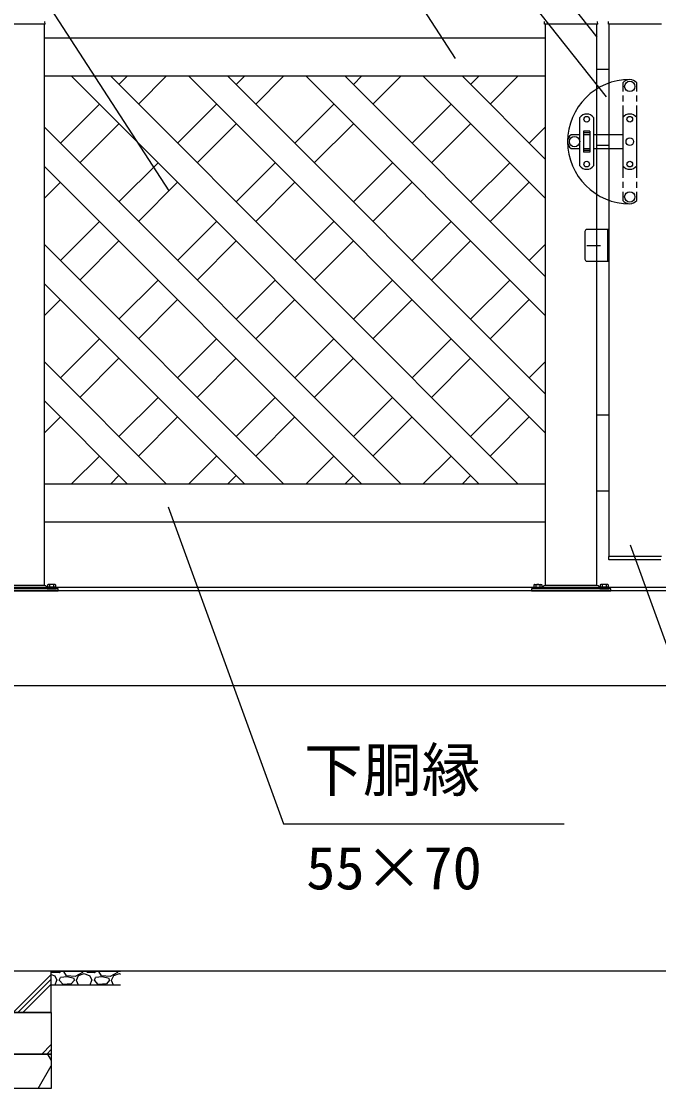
# Model space of a CAD drawing. Units: millimetres, scale not verified. Extents: x -4375 to 4375, y -6502 to 6475.
# Drawn here: x -693 to 229, y 78 to 1622 of the extents above; entities that cross this region are included whole.
import ezdxf
from ezdxf.enums import TextEntityAlignment as Align

# ---------------------------------------------------------------- set-up
doc = ezdxf.new("R2010")
doc.units = ezdxf.units.MM
doc.header["$LTSCALE"] = 30
doc.layers.add('0-3_YKK_A1', color=4, linetype='Continuous')
doc.layers.add('0-4_YKK_D', color=6, linetype='Continuous')
doc.styles.add('ＭＳ ゴシック', font='')
doc.styles.get('ＭＳ ゴシック').set_extended_font_data('MS Gothic')

msp = doc.modelspace()

# ---------------------------------------------------------------- linework, layer by layer
at = {"layer": '0-3_YKK_A1'}
for p, q in [((-659, 1618.2), (-659.21, 1622.25)), ((141, 1618.2), (140.79, 1622.25)), ((-660, 806.2), (-660, 1618.2)), ((65, 1618.2), (65, 806.2)), ((140, 806.2), (140, 1618.2)), ((157.5, 848.2), (157.5, 1618.2)), ((-660, 1598.2), (65, 1598.2)), ((140, 1553.2), (157.5, 1553.2)), ((-660, 1543.2), (65, 1543.2)), ((-621.03, 1543.2), (-31.03, 953.2)), ((-564.47, 1543.2), (25.53, 953.2)), ((-552.06, 1530.79), (-539.65, 1543.2)), ((-523.77, 1502.51), (-483.08, 1543.2)), ((-451.33, 1543.2), (65, 1026.87)), ((-394.76, 1543.2), (65, 1083.44)), ((-382.35, 1530.79), (-369.95, 1543.2)), ((-354.07, 1502.51), (-313.38, 1543.2)), ((-281.62, 1543.2), (65, 1196.58)), ((-225.05, 1543.2), (65, 1253.15)), ((-212.65, 1530.79), (-200.24, 1543.2)), ((-184.36, 1502.51), (-143.67, 1543.2)), ((65, 1366.28), (-111.92, 1543.2)), ((65, 1422.85), (-55.35, 1543.2)), ((-30.53, 1543.2), (-42.94, 1530.79)), ((26.03, 1543.2), (-14.66, 1502.51)), ((177.5, 1533.2), (177.5, 1520.6)), ((197.5, 1520.6), (197.5, 1533.2)), ((177.5, 1515.1), (177.5, 1506.1)), ((197.5, 1506.1), (197.5, 1515.1)), ((-636.91, 1445.94), (-580.34, 1502.51)), ((-467.21, 1445.94), (-410.64, 1502.51)), ((-297.5, 1445.94), (-240.93, 1502.51)), ((-71.23, 1502.51), (-127.79, 1445.94)), ((177.5, 1500.6), (177.5, 1490.7)), ((197.5, 1490.7), (197.5, 1500.6)), ((115.1, 1413.2), (115.1, 1483.2)), ((135.1, 1483.2), (135.1, 1413.2)), ((177.5, 1490.7), (177.5, 1478.2)), ((177.5, 1483.2), (177.5, 1413.2)), ((197.5, 1478.2), (197.5, 1490.7)), ((197.5, 1413.2), (197.5, 1483.2)), ((-660, 1469.03), (-144.17, 953.2)), ((-608.63, 1417.66), (-552.06, 1474.22)), ((-438.92, 1417.66), (-382.35, 1474.22)), ((-269.22, 1417.66), (-212.65, 1474.22)), ((-42.94, 1474.22), (-99.51, 1417.66)), ((65, 1469.03), (41.91, 1445.94)), ((177.5, 1478.2), (177.5, 1458.2)), ((197.5, 1458.2), (197.5, 1478.2)), ((115.1, 1458.2), (102.5, 1458.2)), ((129.6, 1463.2), (120.6, 1463.2)), ((120.6, 1463.2), (120.6, 1433.2)), ((129.6, 1461.2), (120.6, 1461.2)), ((129.6, 1458.2), (120.6, 1458.2)), ((129.6, 1463.2), (129.6, 1433.2)), ((140, 1458.2), (135.1, 1458.2)), ((157.5, 1458.2), (140, 1458.2)), ((177.5, 1458.2), (157.5, 1458.2)), ((102.5, 1438.2), (115.1, 1438.2)), ((120.6, 1438.2), (129.6, 1438.2)), ((135.1, 1438.2), (140, 1438.2)), ((140, 1443.2), (157.5, 1443.2)), ((140, 1438.2), (157.5, 1438.2)), ((157.5, 1438.2), (177.5, 1438.2)), ((177.5, 1438.2), (177.5, 1418.2)), ((197.5, 1418.2), (197.5, 1438.2)), ((129.6, 1435.2), (120.6, 1435.2)), ((129.6, 1433.2), (120.6, 1433.2)), ((-660, 1412.46), (-200.74, 953.2)), ((-552.06, 1361.09), (-495.49, 1417.66)), ((-382.35, 1361.09), (-325.78, 1417.66)), ((-156.08, 1417.66), (-212.65, 1361.09)), ((13.63, 1417.66), (-42.94, 1361.09)), ((177.5, 1418.2), (177.5, 1405.7)), ((177.5, 1405.7), (177.5, 1395.8)), ((197.5, 1405.7), (197.5, 1418.2)), ((197.5, 1395.8), (197.5, 1405.7)), ((177.5, 1390.3), (177.5, 1381.3)), ((197.5, 1381.3), (197.5, 1390.3)), ((-660, 1366.28), (-636.91, 1389.37)), ((-523.77, 1332.8), (-467.21, 1389.37)), ((-354.07, 1332.8), (-297.5, 1389.37)), ((-127.79, 1389.37), (-184.36, 1332.8)), ((41.91, 1389.37), (-14.66, 1332.8)), ((177.5, 1375.8), (177.5, 1363.2)), ((197.5, 1363.2), (197.5, 1375.8)), ((-636.91, 1276.23), (-580.34, 1332.8)), ((-467.21, 1276.23), (-410.64, 1332.8)), ((-240.93, 1332.8), (-297.5, 1276.23)), ((-71.23, 1332.8), (-127.79, 1276.23)), ((122.5, 1318.2), (122.5, 1278.2)), ((140, 1321.2), (125.5, 1321.2)), ((155.5, 1275.2), (155.5, 1321.2)), ((-660, 1299.32), (-313.88, 953.2)), ((-608.63, 1247.95), (-552.06, 1304.52)), ((-438.92, 1247.95), (-382.35, 1304.52)), ((-212.65, 1304.52), (-269.22, 1247.95)), ((-42.94, 1304.52), (-99.51, 1247.95)), ((65, 1299.32), (41.91, 1276.23)), ((125.5, 1298.2), (145, 1298.2)), ((125.5, 1275.2), (140, 1275.2)), ((140, 1275.2), (157.5, 1275.2)), ((-660, 1242.75), (-370.45, 953.2)), ((-552.06, 1191.38), (-495.49, 1247.95)), ((-325.78, 1247.95), (-382.35, 1191.38)), ((-156.08, 1247.95), (-212.65, 1191.38)), ((13.63, 1247.95), (-42.94, 1191.38)), ((-660, 1196.58), (-636.91, 1219.67)), ((-523.77, 1163.1), (-467.21, 1219.67)), ((-297.5, 1219.67), (-354.07, 1163.1)), ((-127.79, 1219.67), (-184.36, 1163.1)), ((41.91, 1219.67), (-14.66, 1163.1)), ((-636.91, 1106.53), (-580.34, 1163.1)), ((-410.64, 1163.1), (-467.21, 1106.53)), ((-240.93, 1163.1), (-297.5, 1106.53)), ((-71.23, 1163.1), (-127.79, 1106.53)), ((-660, 1129.62), (-483.58, 953.2)), ((-608.63, 1078.24), (-552.06, 1134.81)), ((-382.35, 1134.81), (-438.92, 1078.24)), ((-212.65, 1134.81), (-269.22, 1078.24)), ((-42.94, 1134.81), (-99.51, 1078.24)), ((65, 1129.62), (41.91, 1106.53)), ((-660, 1073.05), (-540.15, 953.2)), ((-495.49, 1078.24), (-552.06, 1021.68)), ((-325.78, 1078.24), (-382.35, 1021.68)), ((-156.08, 1078.24), (-212.65, 1021.68)), ((13.63, 1078.24), (-42.94, 1021.68)), ((-660, 1026.87), (-636.91, 1049.96)), ((-467.21, 1049.96), (-523.77, 993.39)), ((-297.5, 1049.96), (-354.07, 993.39)), ((-127.79, 1049.96), (-184.36, 993.39)), ((41.91, 1049.96), (-14.66, 993.39)), ((140, 1053.2), (157.5, 1053.2)), ((-580.34, 993.39), (-620.53, 953.2)), ((-410.64, 993.39), (-450.83, 953.2)), ((-240.93, 993.39), (-281.12, 953.2)), ((-71.23, 993.39), (-111.42, 953.2)), ((-552.06, 965.11), (-563.97, 953.2)), ((-382.35, 965.11), (-394.26, 953.2)), ((-212.65, 965.11), (-224.55, 953.2)), ((-42.94, 965.11), (-54.85, 953.2)), ((-660, 953.2), (65, 953.2)), ((140, 943.2), (157.5, 943.2)), ((-660, 898.2), (65, 898.2)), ((232.29, 843.2), (157.71, 843.2)), ((1024.5, 803.2), (-897.5, 803.2)), ((-659.78, 806.2), (-735.22, 806.2)), ((-656.58, 804.35), (-655.46, 802.4)), ((-654.5, 807.62), (-655.27, 807.17)), ((-655.27, 807.17), (-655.27, 803.62)), ((-643.73, 803.62), (-655.27, 803.62)), ((-655.2, 803.62), (-655.2, 802.4)), ((-644.5, 807.62), (-654.5, 807.62)), ((-652.39, 807.17), (-652.39, 803.62)), ((-646.61, 807.17), (-646.61, 803.62)), ((-644.5, 807.62), (-643.73, 807.17)), ((-643.8, 803.62), (-643.8, 802.4)), ((-643.73, 807.17), (-643.73, 803.62)), ((49.5, 807.62), (48.73, 807.17)), ((48.73, 807.17), (48.73, 803.62)), ((48.73, 803.62), (60.27, 803.62)), ((48.8, 803.62), (48.8, 802.4)), ((49.5, 807.62), (59.5, 807.62)), ((51.61, 807.17), (51.61, 803.62)), ((57.39, 807.17), (57.39, 803.62)), ((59.5, 807.62), (60.27, 807.17)), ((60.2, 803.62), (60.2, 802.4)), ((60.27, 807.17), (60.27, 803.62)), ((61.58, 804.35), (60.46, 802.4)), ((140.22, 806.2), (64.78, 806.2)), ((143.42, 804.35), (144.54, 802.4)), ((145.5, 807.62), (144.73, 807.17)), ((144.73, 807.17), (144.73, 803.62)), ((156.27, 803.62), (144.73, 803.62)), ((144.8, 803.62), (144.8, 802.4)), ((155.5, 807.62), (145.5, 807.62)), ((147.61, 807.17), (147.61, 803.62)), ((153.39, 807.17), (153.39, 803.62)), ((155.5, 807.62), (156.27, 807.17)), ((156.2, 803.62), (156.2, 802.4)), ((156.27, 807.17), (156.27, 803.62)), ((1024.5, 798.2), (-897.5, 798.2)), ((-640, 801.4), (-755, 801.4)), ((-755, 798.2), (-640, 798.2)), ((-643, 802.4), (-656, 802.4)), ((-656, 802.4), (-656, 801.4)), ((-656, 801.4), (-643, 801.4)), ((-643, 801.4), (-643, 802.4)), ((-640, 798.2), (-640, 801.4)), ((160, 801.4), (45, 801.4)), ((45, 801.4), (45, 798.2)), ((45, 798.2), (160, 798.2)), ((48, 802.4), (61, 802.4)), ((48, 801.4), (48, 802.4)), ((61, 801.4), (48, 801.4)), ((61, 802.4), (61, 801.4)), ((157, 802.4), (144, 802.4)), ((144, 802.4), (144, 801.4)), ((144, 801.4), (157, 801.4)), ((157, 801.4), (157, 802.4)), ((160, 798.2), (160, 801.4)), ((-897.5, 661.2), (1024.5, 661.2)), ((1150.11, 248.2), (-1149.97, 248.2)), ((-650, 248.2), (-550, 248.2)), ((-649.71, 248.2), (-649.04, 246.61)), ((-638.37, 246.1), (-635.66, 248.2)), ((-631.76, 247.63), (-631.25, 248.2)), ((-628.21, 241.53), (-631.76, 247.63)), ((-604.24, 248.2), (-604.84, 246.1)), ((-598.91, 248.2), (-598.24, 246.61)), ((-587.57, 246.1), (-584.86, 248.2)), ((-580.96, 247.63), (-580.45, 248.2)), ((-577.41, 241.53), (-580.96, 247.63)), ((-553.44, 248.2), (-554.04, 246.1)), ((-705.28, 188.2), (-650, 243.48)), ((-698.21, 188.2), (-650, 236.41)), ((-650, 243.42), (-644.97, 241.53)), ((-649.04, 246.61), (-638.37, 246.1)), ((-644.97, 241.53), (-641.92, 234.93)), ((-644.33, 228.2), (-641.92, 234.93)), ((-638.37, 234.93), (-636.84, 238.99)), ((-632.78, 228.83), (-638.37, 234.93)), ((-627.19, 240.01), (-636.84, 238.99)), ((-615.51, 240.52), (-628.21, 241.53)), ((-617.03, 237.47), (-627.19, 240.01)), ((-616.52, 234.93), (-621.1, 229.85)), ((-616.52, 234.93), (-617.03, 237.47)), ((-604.84, 246.1), (-615.51, 240.52)), ((-613.98, 234.93), (-611.1, 228.2)), ((-613.48, 234.93), (-610.43, 242.04)), ((-610.43, 242.04), (-602.3, 244.58)), ((-602.3, 244.58), (-594.17, 241.53)), ((-598.24, 246.61), (-587.57, 246.1)), ((-594.17, 241.53), (-591.12, 234.93)), ((-593.53, 228.2), (-591.12, 234.93)), ((-587.57, 234.93), (-586.04, 238.99)), ((-581.98, 228.83), (-587.57, 234.93)), ((-576.39, 240.01), (-586.04, 238.99)), ((-564.71, 240.52), (-577.41, 241.53)), ((-566.23, 237.47), (-576.39, 240.01)), ((-565.72, 234.93), (-570.3, 229.85)), ((-565.72, 234.93), (-566.23, 237.47)), ((-554.04, 246.1), (-564.71, 240.52)), ((-563.18, 234.93), (-560.3, 228.2)), ((-562.68, 234.93), (-559.63, 242.04)), ((-559.63, 242.04), (-551.5, 244.58)), ((-551.5, 244.58), (-550, 244.02)), ((-691.14, 188.2), (-650, 229.34)), ((-650, 228.2), (-550, 228.2)), ((-621.1, 229.85), (-632.78, 228.83)), ((-570.3, 229.85), (-581.98, 228.83)), ((-650, 188.2), (-950, 188.2)), ((-663.7, 128.2), (-650, 141.9)), ((-656.63, 128.2), (-650, 134.83)), ((-655.45, 128.2), (-650, 118.76)), ((-669.1, 78.2), (-650, 111.28))]:
    msp.add_line(p, q, dxfattribs=at)
for points in [[(-659, 1618.2), (-736, 1618.2), (-735.79, 1622.25)], [(141, 1618.2), (64, 1618.2), (64.21, 1622.25)], [(233.5, 1618.2), (156.5, 1618.2), (156.71, 1622.25)], [(157.5, 1275.2), (157.5, 1321.2), (140, 1321.2)], [(233.5, 848.2), (156.5, 848.2), (156.71, 844.15)], [(-950, 188.2), (-650, 188.2), (-950, 188.2)], [(-650, 188.2), (-950, 188.2), (-650, 188.2)], [(-650, 188.2), (-650, 128.2), (-950, 128.2), (-950, 188.2)]]:
    msp.add_lwpolyline(points, dxfattribs=at)
for points in [[(-650, 248.2), (-950, 248.2), (-950, 188.2), (-650, 188.2)], [(-950, 128.2), (-650, 128.2), (-650, 78.2), (-950, 78.2)]]:
    msp.add_lwpolyline(points, close=True, dxfattribs=at)
for centre, radius in [((187.5, 1528.2), 7.5), ((125.1, 1480.7), 4.1), ((187.5, 1480.7), 4.1), ((107.5, 1448.2), 7.5), ((187.5, 1448.2), 5.5), ((187.5, 1448.2), 5.5), ((187.5, 1448.2), 5.5), ((125.1, 1415.7), 4.1), ((187.5, 1415.7), 4.1), ((187.5, 1368.2), 7.5)]:
    msp.add_circle(centre, radius, dxfattribs=at)
for centre, radius, start, end in [((187.5, 1448.2), 90, 90, 270), ((187.5, 1525.7), 12.5, 36.8699, 143.1301), ((125.1, 1475.7), 12.5, 36.8699, 143.1301), ((187.5, 1475.7), 12.5, 36.8699, 143.1301), ((110, 1448.2), 12.5, 126.8699, 233.1301), ((125.1, 1420.7), 12.5, 216.8699, 323.1301), ((187.5, 1420.7), 12.5, 216.8699, 323.1301), ((187.5, 1370.7), 12.5, 216.8699, 323.1301), ((125.5, 1318.2), 3, 90, 180), ((125.5, 1278.2), 3, 180, 270), ((157.71, 844.2), 1, 183, 270), ((-659.79, 802.5), 3.7, 30.00001, 90), ((-653.83, 805.06), 2.56, 55.61708, 124.38291), ((-649.5, 798.06), 9.55, 72.41275, 107.58723), ((-645.17, 805.06), 2.56, 55.61708, 124.38291), ((50.17, 805.06), 2.56, 55.61708, 124.38292), ((54.5, 798.06), 9.55, 72.41276, 107.58724), ((58.83, 805.06), 2.56, 55.61708, 124.38292), ((64.79, 802.5), 3.7, 90, 149.99999), ((140.21, 802.5), 3.7, 30.00001, 90), ((146.17, 805.06), 2.56, 55.61708, 124.38291), ((150.5, 798.06), 9.55, 72.41275, 107.58723), ((154.83, 805.06), 2.56, 55.61708, 124.38291)]:
    msp.add_arc(centre, radius, start, end, dxfattribs=at)
at = {"layer": '0-4_YKK_D'}
for points in [[(153.76, 1512.9), (-410.06, 2223.2), (-1293.43, 2223.2)], [(140.03, 1599.59), (-354.98, 2223.2), (696.67, 2223.2)], [(-479.43, 1377.12), (-899, 2023.2), (-1487.88, 2023.2)], [(-64.65, 1568.61), (-359.87, 2023.2), (-769.97, 2023.2)], [(-480.7, 919.89), (-313.75, 461.2), (92.37, 461.2)], [(187.84, 864.99), (334.81, 461.2), (734.8, 461.2)]]:
    msp.add_lwpolyline(points, dxfattribs=at)

# ---------------------------------------------------------------- texts
at = {"layer": '0-4_YKK_D', "style": 'ＭＳ ゴシック'}
for s, p in [('下胴縁', (-283.96, 489.49)), ('55×70', (-281.06, 347.82))]:
    msp.add_text(s, height=62.32, dxfattribs=at).set_placement(p, align=Align.BOTTOM_LEFT)

doc.saveas('drawing.dxf')
